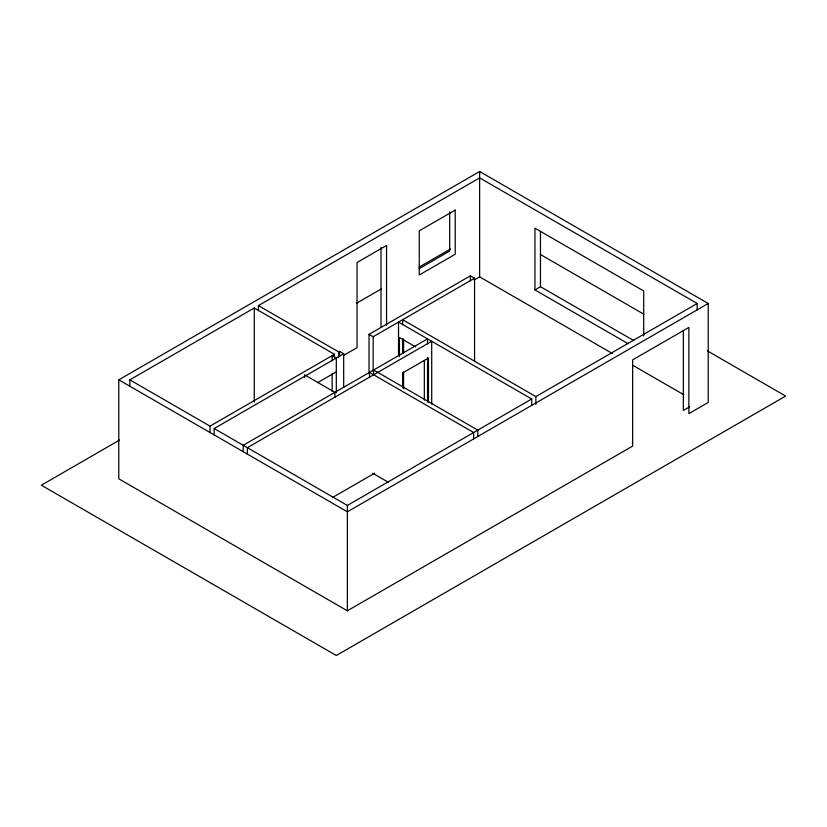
<?xml version="1.0" encoding="UTF-8"?>
<svg xmlns="http://www.w3.org/2000/svg" width="827" height="827" viewBox="0 0 827 827"><rect width="100%" height="100%" fill="white"/><g stroke="black" fill="none" stroke-linecap="round" stroke-linejoin="round"><path stroke-width="1.24" d="M118.778 379.841L479.639 171.499L708.222 303.478L708.222 402.46L688.87 413.634L688.87 327.42L632.645 359.879L632.645 446.094L347.361 610.802L118.778 478.823L118.778 379.841L347.361 511.82L708.222 303.478M129.839 386.271L129.839 379.841L254.271 307.995L334.459 354.297L334.459 358.153M258.417 310.745L258.417 305.608L479.639 177.888L697.161 303.478L697.161 309.908M119.595 440.036L41.35 485.211L336.31 655.501L785.65 396.071L707.447 350.917M356.561 303.22L381.154 289.026M419.155 267.08L450.457 249.01M419.175 268.672L449.681 251.057L449.681 211.939M129.839 379.841L210.027 426.143L334.459 354.297M258.417 305.608L338.605 351.899L339.535 351.372L343.681 353.76L343.681 387.191M369.028 372.905L369.028 334.346L470.418 275.805L474.564 278.203L474.564 361.75M214.172 434.961L214.172 428.531L343.681 353.76M369.028 334.346L373.173 336.734L474.564 278.203M343.743 355.321L357.047 347.65L357.047 262.5L386.54 245.474L386.54 325.456M474.088 280.064L479.639 276.869L612.383 353.511M317.506 382.715L336.31 371.861M643.706 335.979L643.706 290.97L534.935 228.18L534.935 289.905L540.465 286.711L633.699 340.538M402.666 372.925L428.479 358.019L428.479 402.615M332.278 497.647L374.734 473.137M214.172 428.531L347.361 505.431L531.709 398.996L531.709 405.426M402.666 324.846L402.666 319.708L535.865 396.598L697.161 303.478M689.718 406.76L683.34 410.44L683.34 330.666M540.972 254.809L643.757 314.157M534.935 289.905L628.169 343.732M632.459 365.1L683.774 394.727M531.709 398.996L398.521 322.106L398.521 355.527M415.661 346.895L399.441 337.53L399.441 356.644M372.812 473.292L388.328 482.244M540.465 231.415L540.465 286.711M535.865 396.598L535.865 404.32M479.639 171.499L479.639 276.869M477.789 436.553L477.789 430.133L373.639 370L373.639 375.138M473.644 438.951L473.644 432.521L369.483 372.388L369.483 377.536M470.418 275.805L470.418 280.942M431.704 404.248L431.704 341.262L247.356 447.686L247.356 454.116M427.559 344.001L427.559 338.863L243.21 445.298L243.21 451.728M427.559 357.584L427.559 401.85M424.334 360.727L424.334 400.216M403.586 338.956L403.586 352.974M403.586 372.088L403.586 388.649M402.666 338.987L402.666 353.129M402.666 372.408L402.666 387.842M381.009 247.438L381.009 327.42M373.173 336.734L373.173 371.447M347.361 505.431L347.361 610.802M339.535 351.372L339.535 356.509M338.605 351.899L338.605 357.047M336.31 392.732L336.31 358.019L332.154 355.631L332.154 360.768M334.925 397.487L334.925 392.349L304.574 374.827L304.574 377.391M332.154 373.628L332.154 391.626M254.271 307.995L254.271 401.839M210.027 426.143L210.027 432.562M455.212 210.079L419.258 230.836L419.258 275.009L455.212 254.251L455.212 210.079"/></g></svg>
